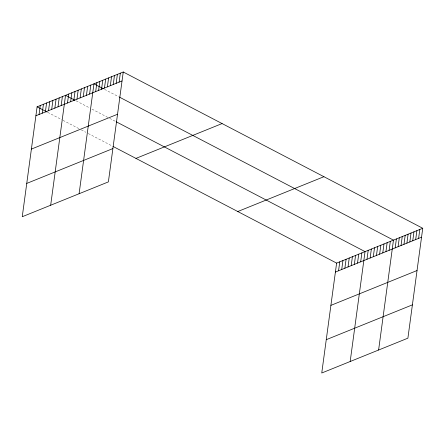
<?xml version="1.0" encoding="UTF-8"?>
<svg xmlns="http://www.w3.org/2000/svg" width="445" height="445" viewBox="0 0 445 445"><rect width="100%" height="100%" fill="white"/><g stroke="black" fill="none" stroke-linecap="round" stroke-linejoin="round"><path stroke-width="0.33" stroke-dasharray="2.23 1.67" d="M104.547 89.362L118.67 96.732M76.123 100.854L89.656 107.918M92.009 109.142L107.89 117.43M109.659 118.353L114.955 121.118M47.698 112.351L61.816 119.716M62.995 120.328L78.882 128.622M81.235 129.845L85.941 132.304M88.294 133.533L112.413 146.116"/><path stroke-width="0.67" d="M123.248 71.995L37.107 106.822L22.25 216.726L108.385 181.894L123.248 71.995L422.75 228.274L407.893 338.178L321.752 373.005L336.615 263.106L422.75 228.274M39.06 114.499L40.267 105.548M42.214 113.219L43.426 104.269M45.373 111.94L46.586 102.99M48.533 110.666L49.74 101.716M51.692 109.387L52.899 100.437M54.852 108.113L56.059 99.163M58.006 106.833L59.218 97.883M61.165 105.56L62.378 96.61M50.674 205.228L65.537 95.33L74.949 100.242M67.484 103.001L68.691 94.051M70.644 101.727L71.851 92.777M73.798 100.448L75.01 91.498M76.957 99.174L78.17 90.224M80.117 97.894L81.329 88.944M83.276 96.615L84.483 87.665M86.436 95.341L87.643 86.391M89.59 94.062L90.802 85.112M79.099 193.736L93.962 83.838L103.374 88.75M95.681 91.603L96.888 82.653M98.606 90.418L99.819 81.468M101.538 89.234L102.745 80.284M104.464 88.049L105.676 79.099M107.395 86.864L108.602 77.914M110.321 85.679L111.534 76.729M113.252 84.494L114.46 75.55M116.178 83.315L117.391 74.365M119.11 82.13L120.317 73.18M338.562 270.777L339.769 261.827M341.721 269.503L342.928 260.553M344.875 268.224L346.088 259.274M348.034 266.944L349.247 257.994M351.194 265.671L352.407 256.721M354.353 264.391L355.561 255.441M357.513 263.117L358.72 254.167M360.667 261.838L361.88 252.888M350.176 361.512L365.039 251.614L116.128 121.73M366.986 259.285L368.199 250.335M370.145 258.005L371.353 249.055M373.305 256.732L374.512 247.782M376.459 255.452L377.672 246.502M379.618 254.178L380.831 245.228M382.778 252.899L383.991 243.949M385.937 251.62L387.144 242.67M389.097 250.346L390.304 241.396M378.606 350.02L393.463 240.116L119.26 97.038M395.182 247.882L396.389 238.932M398.108 246.697L399.321 237.752M401.04 245.518L402.247 236.568M403.965 244.333L405.178 235.383M406.897 243.148L408.104 234.198M409.823 241.963L411.035 233.013M412.754 240.778L413.961 231.828M415.68 239.594L416.893 230.643M418.611 238.409L419.819 229.459M35.9 115.772L122.036 80.946M31.395 149.086L117.53 114.259M26.756 183.412L112.891 148.58M135.948 158.398L222.083 123.565M237.775 211.531L323.916 176.704M335.402 272.056L421.537 237.224M330.896 305.37L417.037 270.538M326.257 339.691L412.393 304.864M37.107 106.822L47.109 112.04M113.002 146.422L336.615 263.106"/></g></svg>
